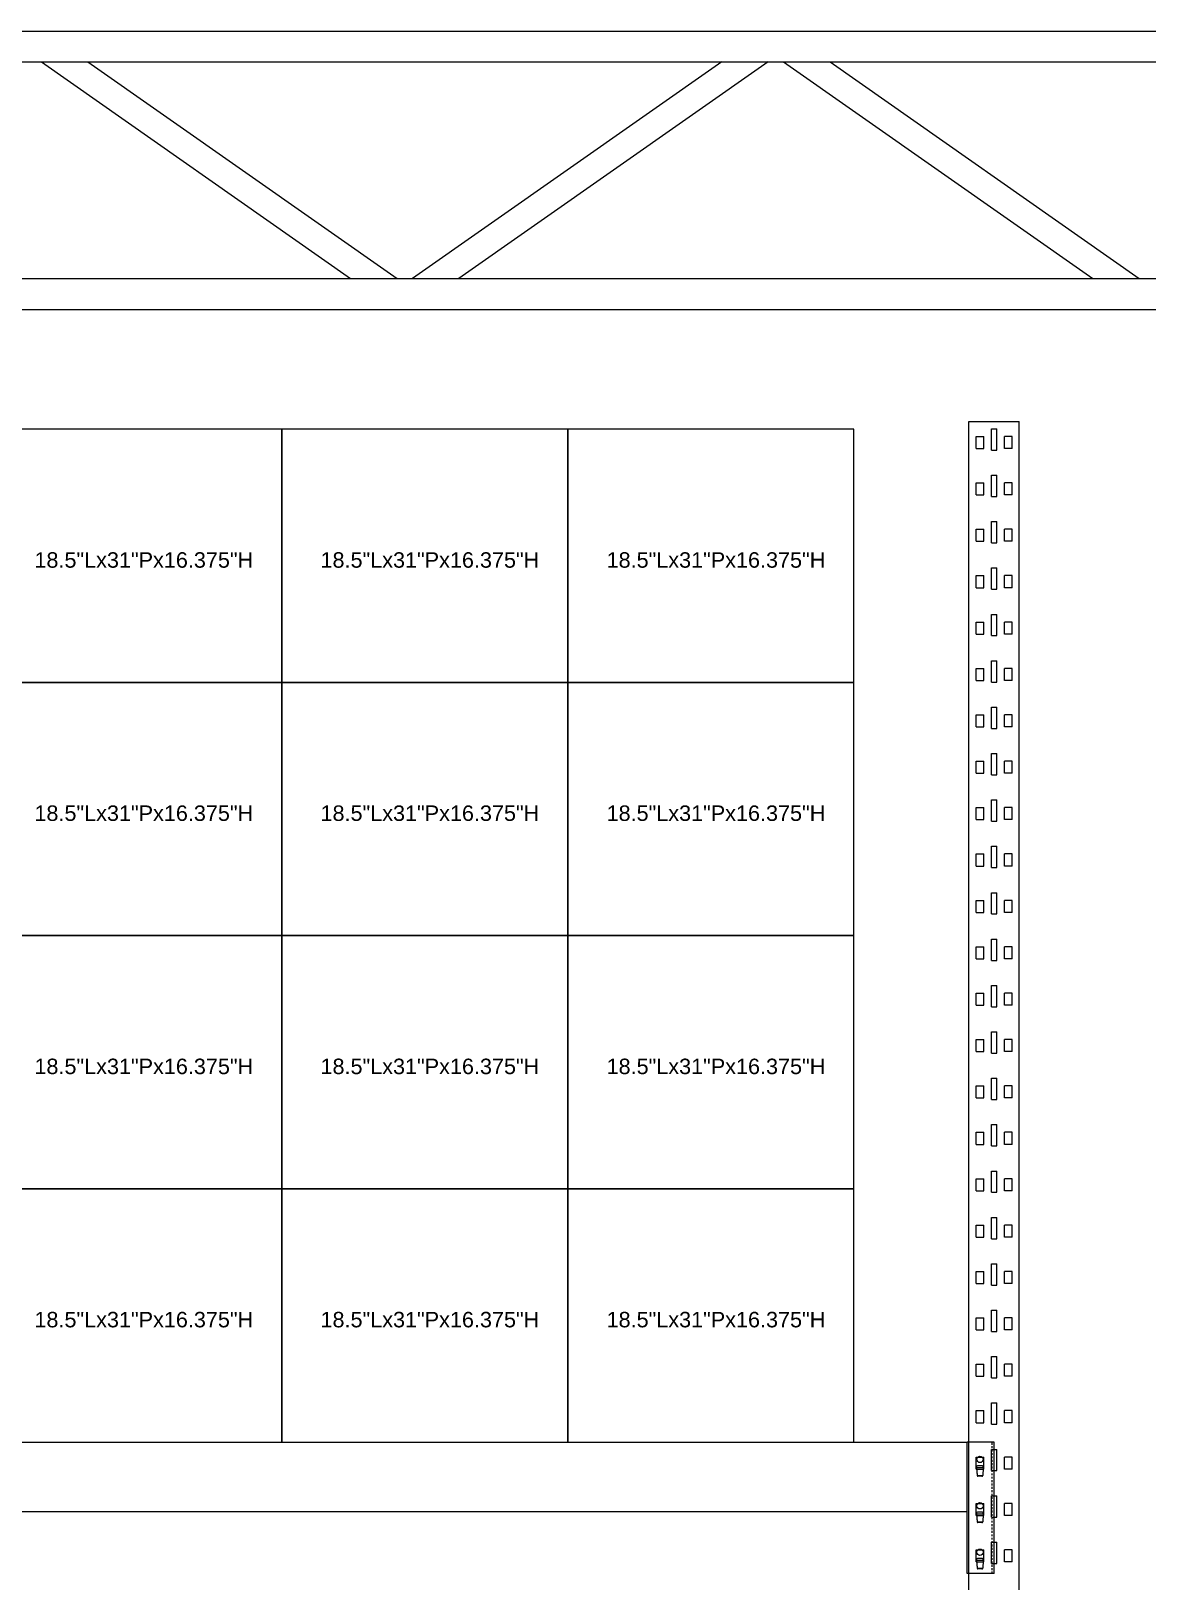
# Model space of a CAD drawing. Header units: inches. Extents: x 2743 to 10591, y -1604 to 5792.
# Drawn here: x 10381.1 to 10453.3, y 3869.7 to 3969.9 of the extents above; entities that cross this region are included whole.
import ezdxf

# ---------------------------------------------------------------- set-up
doc = ezdxf.new("R2010")
doc.units = ezdxf.units.IN
doc.header["$LTSCALE"] = 0.1875
doc.header["$MEASUREMENT"] = 0
doc.linetypes.add('HIDDEN', pattern=[9.525, 6.35, -3.175])
for name, color, linetype, lineweight in [('30 Batiment', 253, 'Continuous', 13), ('32 Echelle', 160, 'Continuous', 15), ('33 Poutre', 30, 'Continuous', 15), ('34 Plywood', 45, 'Continuous', 13)]:
    doc.layers.add(name, color=color, linetype=linetype, lineweight=lineweight)
doc.styles.add('NOTE', font='', dxfattribs={"height": 4.5})
doc.styles.get('NOTE').set_extended_font_data('SansSerif')

msp = doc.modelspace()

# ---------------------------------------------------------------- linework, layer by layer
at = {"layer": '30 Batiment'}
for p, q in [((10235.28251, 3969.89254), (10575.28251, 3969.89254)), ((10235.28251, 3967.89254), (10575.28251, 3967.89254)), ((10381.78251, 3967.89254), (10401.78251, 3953.89254)), ((10384.78251, 3967.89254), (10404.78251, 3953.89254)), ((10425.78251, 3967.89254), (10405.78251, 3953.89254)), ((10428.78251, 3967.89254), (10408.78251, 3953.89254)), ((10429.78251, 3967.89254), (10449.78251, 3953.89254)), ((10432.78251, 3967.89254), (10452.78251, 3953.89254)), ((10256.28251, 3953.89254), (10554.28251, 3953.89254)), ((10256.28251, 3951.89254), (10554.28251, 3951.89254))]:
    msp.add_line(p, q, dxfattribs=at)
at = {"layer": '32 Echelle'}
for p, q in [((10441.76973, 3704.64254), (10441.76976, 3944.64254)), ((10441.76976, 3944.64254), (10445.01976, 3944.64254)), ((10445.01973, 3704.64254), (10445.01976, 3944.64254)), ((10442.2298, 3943.67254), (10442.7298, 3943.67254)), ((10442.2298, 3942.89254), (10442.2298, 3943.67254)), ((10442.7298, 3942.89254), (10442.7298, 3943.67254)), ((10443.21976, 3944.16754), (10443.56976, 3944.16754)), ((10443.21976, 3942.79254), (10443.21976, 3944.16754)), ((10443.56976, 3942.79254), (10443.56976, 3944.16754)), ((10444.05971, 3942.89254), (10444.05971, 3943.67254)), ((10444.55971, 3943.67254), (10444.05971, 3943.67254)), ((10444.55971, 3942.89254), (10444.55971, 3943.67254)), ((10442.2298, 3942.89254), (10442.7298, 3942.89254)), ((10443.21976, 3942.79254), (10443.56976, 3942.79254)), ((10444.55971, 3942.89254), (10444.05971, 3942.89254)), ((10442.2298, 3940.67254), (10442.7298, 3940.67254)), ((10442.2298, 3939.89254), (10442.2298, 3940.67254)), ((10442.7298, 3939.89254), (10442.7298, 3940.67254)), ((10443.21976, 3941.16754), (10443.56976, 3941.16754)), ((10443.21976, 3939.79254), (10443.21976, 3941.16754)), ((10443.56976, 3939.79254), (10443.56976, 3941.16754)), ((10444.05971, 3939.89254), (10444.05971, 3940.67254)), ((10444.55971, 3940.67254), (10444.05971, 3940.67254)), ((10444.55971, 3939.89254), (10444.55971, 3940.67254)), ((10442.2298, 3939.89254), (10442.7298, 3939.89254)), ((10443.21976, 3939.79254), (10443.56976, 3939.79254)), ((10444.55971, 3939.89254), (10444.05971, 3939.89254)), ((10442.2298, 3937.67254), (10442.7298, 3937.67254)), ((10442.2298, 3936.89254), (10442.2298, 3937.67254)), ((10442.7298, 3936.89254), (10442.7298, 3937.67254)), ((10443.21976, 3938.16754), (10443.56976, 3938.16754)), ((10443.21976, 3936.79254), (10443.21976, 3938.16754)), ((10443.56976, 3936.79254), (10443.56976, 3938.16754)), ((10444.05971, 3936.89254), (10444.05971, 3937.67254)), ((10444.55971, 3937.67254), (10444.05971, 3937.67254)), ((10444.55971, 3936.89254), (10444.55971, 3937.67254)), ((10442.2298, 3936.89254), (10442.7298, 3936.89254)), ((10443.21976, 3936.79254), (10443.56976, 3936.79254)), ((10444.55971, 3936.89254), (10444.05971, 3936.89254)), ((10442.2298, 3934.67254), (10442.7298, 3934.67254)), ((10442.2298, 3933.89254), (10442.2298, 3934.67254)), ((10442.7298, 3933.89254), (10442.7298, 3934.67254)), ((10443.21976, 3935.16754), (10443.56976, 3935.16754)), ((10443.21976, 3933.79254), (10443.21976, 3935.16754)), ((10443.56976, 3933.79254), (10443.56976, 3935.16754)), ((10444.05971, 3933.89254), (10444.05971, 3934.67254)), ((10444.55971, 3934.67254), (10444.05971, 3934.67254)), ((10444.55971, 3933.89254), (10444.55971, 3934.67254)), ((10442.2298, 3933.89254), (10442.7298, 3933.89254)), ((10443.21976, 3933.79254), (10443.56976, 3933.79254)), ((10444.55971, 3933.89254), (10444.05971, 3933.89254)), ((10442.2298, 3931.67254), (10442.7298, 3931.67254)), ((10442.2298, 3930.89254), (10442.2298, 3931.67254)), ((10442.7298, 3930.89254), (10442.7298, 3931.67254)), ((10443.21975, 3932.16754), (10443.56975, 3932.16754)), ((10443.21975, 3930.79254), (10443.21975, 3932.16754)), ((10443.56975, 3930.79254), (10443.56975, 3932.16754)), ((10444.05971, 3930.89254), (10444.05971, 3931.67254)), ((10444.55971, 3931.67254), (10444.05971, 3931.67254)), ((10444.55971, 3930.89254), (10444.55971, 3931.67254)), ((10442.2298, 3930.89254), (10442.7298, 3930.89254)), ((10443.21975, 3930.79254), (10443.56975, 3930.79254)), ((10444.55971, 3930.89254), (10444.05971, 3930.89254)), ((10442.2298, 3928.67254), (10442.7298, 3928.67254)), ((10442.2298, 3927.89254), (10442.2298, 3928.67254)), ((10442.7298, 3927.89254), (10442.7298, 3928.67254)), ((10443.21975, 3929.16754), (10443.56975, 3929.16754)), ((10443.21975, 3927.79254), (10443.21975, 3929.16754)), ((10443.56975, 3927.79254), (10443.56975, 3929.16754)), ((10444.05971, 3927.89254), (10444.05971, 3928.67254)), ((10444.55971, 3928.67254), (10444.05971, 3928.67254)), ((10444.55971, 3927.89254), (10444.55971, 3928.67254)), ((10442.2298, 3927.89254), (10442.7298, 3927.89254)), ((10443.21975, 3927.79254), (10443.56975, 3927.79254)), ((10444.55971, 3927.89254), (10444.05971, 3927.89254)), ((10442.2298, 3925.67254), (10442.7298, 3925.67254)), ((10442.2298, 3924.89254), (10442.2298, 3925.67254)), ((10442.7298, 3924.89254), (10442.7298, 3925.67254)), ((10443.21975, 3926.16754), (10443.56975, 3926.16754)), ((10443.21975, 3924.79254), (10443.21975, 3926.16754)), ((10443.56975, 3924.79254), (10443.56975, 3926.16754)), ((10444.05971, 3924.89254), (10444.05971, 3925.67254)), ((10444.55971, 3925.67254), (10444.05971, 3925.67254)), ((10444.55971, 3924.89254), (10444.55971, 3925.67254)), ((10442.2298, 3924.89254), (10442.7298, 3924.89254)), ((10443.21975, 3924.79254), (10443.56975, 3924.79254)), ((10444.55971, 3924.89254), (10444.05971, 3924.89254)), ((10442.2298, 3922.67254), (10442.7298, 3922.67254)), ((10442.2298, 3921.89254), (10442.2298, 3922.67254)), ((10442.7298, 3921.89254), (10442.7298, 3922.67254)), ((10443.21975, 3923.16754), (10443.56975, 3923.16754)), ((10443.21975, 3921.79254), (10443.21975, 3923.16754)), ((10443.56975, 3921.79254), (10443.56975, 3923.16754)), ((10444.05971, 3921.89254), (10444.05971, 3922.67254)), ((10444.55971, 3922.67254), (10444.05971, 3922.67254)), ((10444.55971, 3921.89254), (10444.55971, 3922.67254)), ((10442.2298, 3921.89254), (10442.7298, 3921.89254)), ((10443.21975, 3921.79254), (10443.56975, 3921.79254)), ((10444.55971, 3921.89254), (10444.05971, 3921.89254)), ((10442.2298, 3919.67254), (10442.7298, 3919.67254)), ((10442.2298, 3918.89254), (10442.2298, 3919.67254)), ((10442.7298, 3918.89254), (10442.7298, 3919.67254)), ((10443.21975, 3920.16754), (10443.56975, 3920.16754)), ((10443.21975, 3918.79254), (10443.21975, 3920.16754)), ((10443.56975, 3918.79254), (10443.56975, 3920.16754)), ((10444.05971, 3918.89254), (10444.05971, 3919.67254)), ((10444.55971, 3919.67254), (10444.05971, 3919.67254)), ((10444.55971, 3918.89254), (10444.55971, 3919.67254)), ((10442.2298, 3918.89254), (10442.7298, 3918.89254)), ((10443.21975, 3918.79254), (10443.56975, 3918.79254)), ((10444.55971, 3918.89254), (10444.05971, 3918.89254)), ((10442.2298, 3916.67254), (10442.7298, 3916.67254)), ((10442.2298, 3915.89254), (10442.2298, 3916.67254)), ((10442.7298, 3915.89254), (10442.7298, 3916.67254)), ((10443.21975, 3917.16754), (10443.56975, 3917.16754)), ((10443.21975, 3915.79254), (10443.21975, 3917.16754)), ((10443.56975, 3915.79254), (10443.56975, 3917.16754)), ((10444.05971, 3915.89254), (10444.05971, 3916.67254)), ((10444.55971, 3916.67254), (10444.05971, 3916.67254)), ((10444.55971, 3915.89254), (10444.55971, 3916.67254)), ((10442.2298, 3915.89254), (10442.7298, 3915.89254)), ((10443.21975, 3915.79254), (10443.56975, 3915.79254)), ((10444.55971, 3915.89254), (10444.05971, 3915.89254)), ((10442.2298, 3913.67254), (10442.7298, 3913.67254)), ((10442.2298, 3912.89254), (10442.2298, 3913.67254)), ((10442.7298, 3912.89254), (10442.7298, 3913.67254)), ((10443.21975, 3914.16754), (10443.56975, 3914.16754)), ((10443.21975, 3912.79254), (10443.21975, 3914.16754)), ((10443.56975, 3912.79254), (10443.56975, 3914.16754)), ((10444.05971, 3912.89254), (10444.05971, 3913.67254)), ((10444.55971, 3913.67254), (10444.05971, 3913.67254)), ((10444.55971, 3912.89254), (10444.55971, 3913.67254)), ((10442.2298, 3912.89254), (10442.7298, 3912.89254)), ((10443.21975, 3912.79254), (10443.56975, 3912.79254)), ((10444.55971, 3912.89254), (10444.05971, 3912.89254)), ((10442.2298, 3910.67254), (10442.7298, 3910.67254)), ((10442.2298, 3909.89254), (10442.2298, 3910.67254)), ((10442.7298, 3909.89254), (10442.7298, 3910.67254)), ((10443.21975, 3911.16754), (10443.56975, 3911.16754)), ((10443.21975, 3909.79254), (10443.21975, 3911.16754)), ((10443.56975, 3909.79254), (10443.56975, 3911.16754)), ((10444.05971, 3909.89254), (10444.05971, 3910.67254)), ((10444.55971, 3910.67254), (10444.05971, 3910.67254)), ((10444.55971, 3909.89254), (10444.55971, 3910.67254)), ((10442.2298, 3909.89254), (10442.7298, 3909.89254)), ((10443.21975, 3909.79254), (10443.56975, 3909.79254)), ((10444.55971, 3909.89254), (10444.05971, 3909.89254)), ((10442.2298, 3907.67254), (10442.7298, 3907.67254)), ((10442.2298, 3906.89254), (10442.2298, 3907.67254)), ((10442.7298, 3906.89254), (10442.7298, 3907.67254)), ((10443.21975, 3908.16754), (10443.56975, 3908.16754)), ((10443.21975, 3906.79254), (10443.21975, 3908.16754)), ((10443.56975, 3906.79254), (10443.56975, 3908.16754)), ((10444.05971, 3906.89254), (10444.05971, 3907.67254)), ((10444.55971, 3907.67254), (10444.05971, 3907.67254)), ((10444.55971, 3906.89254), (10444.55971, 3907.67254)), ((10442.2298, 3906.89254), (10442.7298, 3906.89254)), ((10443.21975, 3906.79254), (10443.56975, 3906.79254)), ((10444.55971, 3906.89254), (10444.05971, 3906.89254)), ((10442.2298, 3904.67254), (10442.7298, 3904.67254)), ((10442.2298, 3903.89254), (10442.2298, 3904.67254)), ((10442.7298, 3903.89254), (10442.7298, 3904.67254)), ((10443.21975, 3905.16754), (10443.56975, 3905.16754)), ((10443.21975, 3903.79254), (10443.21975, 3905.16754)), ((10443.56975, 3903.79254), (10443.56975, 3905.16754)), ((10444.05971, 3903.89254), (10444.05971, 3904.67254)), ((10444.55971, 3904.67254), (10444.05971, 3904.67254)), ((10444.55971, 3903.89254), (10444.55971, 3904.67254)), ((10442.2298, 3903.89254), (10442.7298, 3903.89254)), ((10443.21975, 3903.79254), (10443.56975, 3903.79254)), ((10444.55971, 3903.89254), (10444.05971, 3903.89254)), ((10442.22979, 3901.67254), (10442.72979, 3901.67254)), ((10442.22979, 3900.89254), (10442.22979, 3901.67254)), ((10442.72979, 3900.89254), (10442.72979, 3901.67254)), ((10443.21975, 3902.16754), (10443.56975, 3902.16754)), ((10443.21975, 3900.79254), (10443.21975, 3902.16754)), ((10443.56975, 3900.79254), (10443.56975, 3902.16754)), ((10444.05971, 3900.89254), (10444.05971, 3901.67254)), ((10444.55971, 3901.67254), (10444.05971, 3901.67254)), ((10444.55971, 3900.89254), (10444.55971, 3901.67254)), ((10442.22979, 3900.89254), (10442.72979, 3900.89254)), ((10443.21975, 3900.79254), (10443.56975, 3900.79254)), ((10444.55971, 3900.89254), (10444.05971, 3900.89254)), ((10442.22979, 3898.67254), (10442.72979, 3898.67254)), ((10442.22979, 3897.89254), (10442.22979, 3898.67254)), ((10442.72979, 3897.89254), (10442.72979, 3898.67254)), ((10443.21975, 3899.16754), (10443.56975, 3899.16754)), ((10443.21975, 3897.79254), (10443.21975, 3899.16754)), ((10443.56975, 3897.79254), (10443.56975, 3899.16754)), ((10444.05971, 3897.89254), (10444.05971, 3898.67254)), ((10444.55971, 3898.67254), (10444.05971, 3898.67254)), ((10444.55971, 3897.89254), (10444.55971, 3898.67254)), ((10442.22979, 3897.89254), (10442.72979, 3897.89254)), ((10443.21975, 3897.79254), (10443.56975, 3897.79254)), ((10444.55971, 3897.89254), (10444.05971, 3897.89254)), ((10442.22979, 3895.67254), (10442.72979, 3895.67254)), ((10442.22979, 3894.89254), (10442.22979, 3895.67254)), ((10442.72979, 3894.89254), (10442.72979, 3895.67254)), ((10443.21975, 3896.16754), (10443.56975, 3896.16754)), ((10443.21975, 3894.79254), (10443.21975, 3896.16754)), ((10443.56975, 3894.79254), (10443.56975, 3896.16754)), ((10444.05971, 3894.89254), (10444.05971, 3895.67254)), ((10444.55971, 3895.67254), (10444.05971, 3895.67254)), ((10444.55971, 3894.89254), (10444.55971, 3895.67254)), ((10442.22979, 3894.89254), (10442.72979, 3894.89254)), ((10443.21975, 3894.79254), (10443.56975, 3894.79254)), ((10444.55971, 3894.89254), (10444.05971, 3894.89254)), ((10442.22979, 3892.67254), (10442.72979, 3892.67254)), ((10442.22979, 3891.89254), (10442.22979, 3892.67254)), ((10442.72979, 3891.89254), (10442.72979, 3892.67254)), ((10443.21975, 3893.16754), (10443.56975, 3893.16754)), ((10443.21975, 3891.79254), (10443.21975, 3893.16754)), ((10443.56975, 3891.79254), (10443.56975, 3893.16754)), ((10444.05971, 3891.89254), (10444.05971, 3892.67254)), ((10444.55971, 3892.67254), (10444.05971, 3892.67254)), ((10444.55971, 3891.89254), (10444.55971, 3892.67254)), ((10442.22979, 3891.89254), (10442.72979, 3891.89254)), ((10443.21975, 3891.79254), (10443.56975, 3891.79254)), ((10444.55971, 3891.89254), (10444.05971, 3891.89254)), ((10442.22979, 3889.67254), (10442.72979, 3889.67254)), ((10442.22979, 3888.89254), (10442.22979, 3889.67254)), ((10442.72979, 3888.89254), (10442.72979, 3889.67254)), ((10443.21975, 3890.16754), (10443.56975, 3890.16754)), ((10443.21975, 3888.79254), (10443.21975, 3890.16754)), ((10443.56975, 3888.79254), (10443.56975, 3890.16754)), ((10444.05971, 3888.89254), (10444.05971, 3889.67254)), ((10444.55971, 3889.67254), (10444.05971, 3889.67254)), ((10444.55971, 3888.89254), (10444.55971, 3889.67254)), ((10442.22979, 3888.89254), (10442.72979, 3888.89254)), ((10443.21975, 3888.79254), (10443.56975, 3888.79254)), ((10444.55971, 3888.89254), (10444.05971, 3888.89254)), ((10442.22979, 3886.67254), (10442.72979, 3886.67254)), ((10442.22979, 3885.89254), (10442.22979, 3886.67254)), ((10442.72979, 3885.89254), (10442.72979, 3886.67254)), ((10443.21975, 3887.16754), (10443.56975, 3887.16754)), ((10443.21975, 3885.79254), (10443.21975, 3887.16754)), ((10443.56975, 3885.79254), (10443.56975, 3887.16754)), ((10444.05971, 3885.89254), (10444.05971, 3886.67254)), ((10444.55971, 3886.67254), (10444.05971, 3886.67254)), ((10444.55971, 3885.89254), (10444.55971, 3886.67254)), ((10442.22979, 3885.89254), (10442.72979, 3885.89254)), ((10443.21975, 3885.79254), (10443.56975, 3885.79254)), ((10444.55971, 3885.89254), (10444.05971, 3885.89254)), ((10442.22979, 3883.67254), (10442.72979, 3883.67254)), ((10442.22979, 3882.89254), (10442.22979, 3883.67254)), ((10442.72979, 3882.89254), (10442.72979, 3883.67254)), ((10443.21975, 3884.16754), (10443.56975, 3884.16754)), ((10443.21975, 3882.79254), (10443.21975, 3884.16754)), ((10443.56975, 3882.79254), (10443.56975, 3884.16754)), ((10444.05971, 3882.89254), (10444.05971, 3883.67254)), ((10444.55971, 3883.67254), (10444.05971, 3883.67254)), ((10444.55971, 3882.89254), (10444.55971, 3883.67254)), ((10442.22979, 3882.89254), (10442.72979, 3882.89254)), ((10443.21975, 3882.79254), (10443.56975, 3882.79254)), ((10444.55971, 3882.89254), (10444.05971, 3882.89254)), ((10442.22979, 3880.67254), (10442.72979, 3880.67254)), ((10442.22979, 3879.89254), (10442.22979, 3880.67254)), ((10442.72979, 3879.89254), (10442.72979, 3880.67254)), ((10443.21975, 3881.16754), (10443.56975, 3881.16754)), ((10443.21975, 3879.79254), (10443.21975, 3881.16754)), ((10443.56975, 3879.79254), (10443.56975, 3881.16754)), ((10444.05971, 3879.89254), (10444.05971, 3880.67254)), ((10444.55971, 3880.67254), (10444.05971, 3880.67254)), ((10444.55971, 3879.89254), (10444.55971, 3880.67254)), ((10442.22979, 3879.89254), (10442.72979, 3879.89254)), ((10443.21975, 3879.79254), (10443.56975, 3879.79254)), ((10444.55971, 3879.89254), (10444.05971, 3879.89254)), ((10442.22979, 3877.67254), (10442.72979, 3877.67254)), ((10442.22979, 3876.89254), (10442.22979, 3877.67254)), ((10442.72979, 3876.89254), (10442.72979, 3877.67254)), ((10443.21975, 3878.16754), (10443.56975, 3878.16754)), ((10443.21975, 3876.79254), (10443.21975, 3878.16754)), ((10443.56975, 3876.79254), (10443.56975, 3878.16754)), ((10444.05971, 3876.89254), (10444.05971, 3877.67254)), ((10444.55971, 3877.67254), (10444.05971, 3877.67254)), ((10444.55971, 3876.89254), (10444.55971, 3877.67254)), ((10442.22979, 3876.89254), (10442.72979, 3876.89254)), ((10443.21975, 3876.79254), (10443.56975, 3876.79254)), ((10444.55971, 3876.89254), (10444.05971, 3876.89254)), ((10442.22979, 3874.67254), (10442.72979, 3874.67254)), ((10442.22979, 3873.89254), (10442.22979, 3874.67254)), ((10442.72979, 3873.89254), (10442.72979, 3874.67254)), ((10443.21975, 3875.16754), (10443.56975, 3875.16754)), ((10443.21975, 3873.79254), (10443.21975, 3875.16754)), ((10443.56975, 3873.79254), (10443.56975, 3875.16754)), ((10444.05971, 3873.89254), (10444.05971, 3874.67254)), ((10444.55971, 3874.67254), (10444.05971, 3874.67254)), ((10444.55971, 3873.89254), (10444.55971, 3874.67254)), ((10442.22979, 3873.89254), (10442.72979, 3873.89254)), ((10443.21975, 3873.79254), (10443.56975, 3873.79254)), ((10444.55971, 3873.89254), (10444.05971, 3873.89254)), ((10442.22979, 3871.67254), (10442.72979, 3871.67254)), ((10442.22979, 3870.89254), (10442.22979, 3871.67254)), ((10442.72979, 3870.89254), (10442.72979, 3871.67254)), ((10443.21975, 3872.16754), (10443.56975, 3872.16754)), ((10443.21975, 3870.79254), (10443.21975, 3872.16754)), ((10443.56975, 3870.79254), (10443.56975, 3872.16754)), ((10444.05971, 3870.89254), (10444.05971, 3871.67254)), ((10444.55971, 3871.67254), (10444.05971, 3871.67254)), ((10444.55971, 3870.89254), (10444.55971, 3871.67254)), ((10442.22979, 3870.89254), (10442.72979, 3870.89254)), ((10443.21975, 3870.79254), (10443.56975, 3870.79254)), ((10444.55971, 3870.89254), (10444.05971, 3870.89254))]:
    msp.add_line(p, q, dxfattribs=at)
at = {"layer": '33 Poutre'}
for p, q in [((10297.51947, 3878.64254), (10441.64447, 3878.64254)), ((10441.64447, 3870.14254), (10441.64447, 3878.64254)), ((10443.39447, 3878.64254), (10441.64447, 3878.64254)), ((10441.64447, 3870.14254), (10441.64447, 3878.64254)), ((10443.39447, 3878.64254), (10441.76347, 3878.64254)), ((10443.39447, 3870.14254), (10443.39447, 3878.64254)), ((10443.39447, 3878.16598), (10443.39447, 3878.64254)), ((10443.39447, 3870.14254), (10443.39447, 3878.16598)), ((10442.26228, 3876.98254), (10442.26228, 3877.04504)), ((10442.26228, 3876.98254), (10442.26228, 3877.04504)), ((10442.26228, 3876.98254), (10442.26228, 3877.04504)), ((10442.26228, 3876.98254), (10442.26228, 3877.04504)), ((10442.69728, 3876.98254), (10442.26228, 3876.98254)), ((10442.26228, 3876.98254), (10442.30242, 3876.47583)), ((10442.69728, 3876.98254), (10442.26228, 3876.98254)), ((10442.26228, 3876.98254), (10442.30242, 3876.47583)), ((10442.69728, 3876.98254), (10442.26228, 3876.98254)), ((10442.26228, 3876.98254), (10442.30242, 3876.47583)), ((10442.69728, 3876.98254), (10442.26228, 3876.98254)), ((10442.26228, 3876.98254), (10442.30242, 3876.47583)), ((10442.26465, 3876.98254), (10442.30242, 3876.50583)), ((10442.26465, 3876.98254), (10442.30242, 3876.50583)), ((10442.26465, 3876.98254), (10442.30242, 3876.50583)), ((10442.26465, 3876.98254), (10442.30242, 3876.50583)), ((10442.63478, 3877.10754), (10442.32478, 3877.10754)), ((10442.63478, 3877.10754), (10442.32478, 3877.10754)), ((10442.63478, 3877.10754), (10442.32478, 3877.10754)), ((10442.63478, 3877.10754), (10442.32478, 3877.10754)), ((10442.61028, 3876.46254), (10442.34928, 3876.46254)), ((10442.61028, 3876.46254), (10442.34928, 3876.46254)), ((10442.61028, 3876.46254), (10442.34928, 3876.46254)), ((10442.61028, 3876.46254), (10442.34928, 3876.46254)), ((10442.61028, 3876.43254), (10442.34928, 3876.43254)), ((10442.61028, 3876.43254), (10442.34928, 3876.43254)), ((10442.61028, 3876.43254), (10442.34928, 3876.43254)), ((10442.61028, 3876.43254), (10442.34928, 3876.43254)), ((10442.6949, 3876.98254), (10442.65713, 3876.50583)), ((10442.69728, 3876.98254), (10442.65713, 3876.47583)), ((10442.69728, 3876.98254), (10442.65713, 3876.47583)), ((10442.6949, 3876.98254), (10442.65713, 3876.50583)), ((10442.6949, 3876.98254), (10442.65713, 3876.50583)), ((10442.69728, 3876.98254), (10442.65713, 3876.47583)), ((10442.69728, 3876.98254), (10442.65713, 3876.47583)), ((10442.6949, 3876.98254), (10442.65713, 3876.50583)), ((10442.69728, 3876.98254), (10442.69728, 3877.04504)), ((10442.69728, 3876.98254), (10442.69728, 3877.04504)), ((10442.69728, 3876.98254), (10442.69728, 3877.04504)), ((10442.69728, 3876.98254), (10442.69728, 3877.04504)), ((10297.51947, 3874.14254), (10441.64447, 3874.14254)), ((10442.26228, 3873.98254), (10442.26228, 3874.04504)), ((10442.26228, 3873.98254), (10442.26228, 3874.04504)), ((10442.26228, 3873.98254), (10442.26228, 3874.04504)), ((10442.26228, 3873.98254), (10442.26228, 3874.04504)), ((10442.69728, 3873.98254), (10442.26228, 3873.98254)), ((10442.26228, 3873.98254), (10442.30242, 3873.47583)), ((10442.69728, 3873.98254), (10442.26228, 3873.98254)), ((10442.26228, 3873.98254), (10442.30242, 3873.47583)), ((10442.69728, 3873.98254), (10442.26228, 3873.98254)), ((10442.26228, 3873.98254), (10442.30242, 3873.47583)), ((10442.69728, 3873.98254), (10442.26228, 3873.98254)), ((10442.26228, 3873.98254), (10442.30242, 3873.47583)), ((10442.26465, 3873.98254), (10442.30242, 3873.50583)), ((10442.26465, 3873.98254), (10442.30242, 3873.50583)), ((10442.26465, 3873.98254), (10442.30242, 3873.50583)), ((10442.26465, 3873.98254), (10442.30242, 3873.50583)), ((10442.63478, 3874.10754), (10442.32478, 3874.10754)), ((10442.63478, 3874.10754), (10442.32478, 3874.10754)), ((10442.63478, 3874.10754), (10442.32478, 3874.10754)), ((10442.63478, 3874.10754), (10442.32478, 3874.10754)), ((10442.61028, 3873.46254), (10442.34928, 3873.46254)), ((10442.61028, 3873.46254), (10442.34928, 3873.46254)), ((10442.61028, 3873.46254), (10442.34928, 3873.46254)), ((10442.61028, 3873.46254), (10442.34928, 3873.46254)), ((10442.61028, 3873.43254), (10442.34928, 3873.43254)), ((10442.61028, 3873.43254), (10442.34928, 3873.43254)), ((10442.61028, 3873.43254), (10442.34928, 3873.43254)), ((10442.61028, 3873.43254), (10442.34928, 3873.43254)), ((10442.6949, 3873.98254), (10442.65713, 3873.50583)), ((10442.69728, 3873.98254), (10442.65713, 3873.47583)), ((10442.69728, 3873.98254), (10442.65713, 3873.47583)), ((10442.6949, 3873.98254), (10442.65713, 3873.50583)), ((10442.6949, 3873.98254), (10442.65713, 3873.50583)), ((10442.69728, 3873.98254), (10442.65713, 3873.47583)), ((10442.69728, 3873.98254), (10442.65713, 3873.47583)), ((10442.6949, 3873.98254), (10442.65713, 3873.50583)), ((10442.69728, 3873.98254), (10442.69728, 3874.04504)), ((10442.69728, 3873.98254), (10442.69728, 3874.04504)), ((10442.69728, 3873.98254), (10442.69728, 3874.04504)), ((10442.69728, 3873.98254), (10442.69728, 3874.04504)), ((10442.26228, 3870.98254), (10442.26228, 3871.04504)), ((10442.26228, 3870.98254), (10442.26228, 3871.04504)), ((10442.69728, 3870.98254), (10442.26228, 3870.98254)), ((10442.26228, 3870.98254), (10442.30242, 3870.47583)), ((10442.69728, 3870.98254), (10442.26228, 3870.98254)), ((10442.26228, 3870.98254), (10442.30242, 3870.47583)), ((10442.26465, 3870.98254), (10442.30242, 3870.50583)), ((10442.26465, 3870.98254), (10442.30242, 3870.50583)), ((10442.63478, 3871.10754), (10442.32478, 3871.10754)), ((10442.63478, 3871.10754), (10442.32478, 3871.10754)), ((10442.61028, 3870.46254), (10442.34928, 3870.46254)), ((10442.61028, 3870.46254), (10442.34928, 3870.46254)), ((10442.61028, 3870.43254), (10442.34928, 3870.43254)), ((10442.61028, 3870.43254), (10442.34928, 3870.43254)), ((10442.69728, 3870.98254), (10442.65713, 3870.47583)), ((10442.6949, 3870.98254), (10442.65713, 3870.50583)), ((10442.69728, 3870.98254), (10442.65713, 3870.47583)), ((10442.6949, 3870.98254), (10442.65713, 3870.50583)), ((10442.69728, 3870.98254), (10442.69728, 3871.04504)), ((10442.69728, 3870.98254), (10442.69728, 3871.04504)), ((10443.39447, 3870.14254), (10441.64447, 3870.14254)), ((10443.39447, 3870.14254), (10441.64447, 3870.14254))]:
    msp.add_line(p, q, dxfattribs=at)
at = {"layer": '33 Poutre', "linetype": 'HIDDEN', "ltscale": 0.15}
msp.add_line((10441.76347, 3870.14254), (10441.76347, 3878.64254), dxfattribs=at)
at = {"layer": '33 Poutre', "linetype": 'HIDDEN', "ltscale": 0.1}
msp.add_line((10443.27547, 3870.14254), (10443.27547, 3878.64254), dxfattribs=at)
at = {"layer": '33 Poutre'}
for centre in [(10442.47978, 3877.51754), (10442.47978, 3877.51754), (10442.47978, 3874.51754), (10442.47978, 3874.51754), (10442.47978, 3871.51754), (10442.47978, 3871.51754)]:
    msp.add_circle(centre, 0.205, dxfattribs=at)
for centre, radius, start, end in [((10442.32478, 3877.04504), 0.0625, 90, 180), ((10442.32478, 3877.04504), 0.0625, 90, 180), ((10442.32478, 3877.04504), 0.0625, 90, 180), ((10442.32478, 3877.04504), 0.0625, 90, 180), ((10442.34928, 3876.50954), 0.047, 184.5300839, 270), ((10442.34928, 3876.50954), 0.047, 184.5300839, 270), ((10442.34928, 3876.50954), 0.047, 184.5300839, 270), ((10442.34928, 3876.50954), 0.047, 184.5300839, 270), ((10442.34928, 3876.47954), 0.047, 184.5300839, 270), ((10442.34928, 3876.47954), 0.047, 184.5300839, 270), ((10442.34928, 3876.47954), 0.047, 184.5300839, 270), ((10442.34928, 3876.47954), 0.047, 184.5300839, 270), ((10442.61028, 3876.50954), 0.047, 270, 355.4699161), ((10442.61028, 3876.50954), 0.047, 270, 355.4699161), ((10442.61028, 3876.50954), 0.047, 270, 355.4699161), ((10442.61028, 3876.50954), 0.047, 270, 355.4699161), ((10442.61028, 3876.47954), 0.047, 270, 355.4699161), ((10442.61028, 3876.47954), 0.047, 270, 355.4699161), ((10442.61028, 3876.47954), 0.047, 270, 355.4699161), ((10442.61028, 3876.47954), 0.047, 270, 355.4699161), ((10442.63478, 3877.04504), 0.0625, 0, 90), ((10442.63478, 3877.04504), 0.0625, 0, 90), ((10442.63478, 3877.04504), 0.0625, 0, 90), ((10442.63478, 3877.04504), 0.0625, 0, 90), ((10442.32478, 3874.04504), 0.0625, 90, 180), ((10442.32478, 3874.04504), 0.0625, 90, 180), ((10442.32478, 3874.04504), 0.0625, 90, 180), ((10442.32478, 3874.04504), 0.0625, 90, 180), ((10442.34928, 3873.50954), 0.047, 184.5300839, 270), ((10442.34928, 3873.50954), 0.047, 184.5300839, 270), ((10442.34928, 3873.50954), 0.047, 184.5300839, 270), ((10442.34928, 3873.50954), 0.047, 184.5300839, 270), ((10442.34928, 3873.47954), 0.047, 184.5300839, 270), ((10442.34928, 3873.47954), 0.047, 184.5300839, 270), ((10442.34928, 3873.47954), 0.047, 184.5300839, 270), ((10442.34928, 3873.47954), 0.047, 184.5300839, 270), ((10442.61028, 3873.50954), 0.047, 270, 355.4699161), ((10442.61028, 3873.50954), 0.047, 270, 355.4699161), ((10442.61028, 3873.50954), 0.047, 270, 355.4699161), ((10442.61028, 3873.50954), 0.047, 270, 355.4699161), ((10442.61028, 3873.47954), 0.047, 270, 355.4699161), ((10442.61028, 3873.47954), 0.047, 270, 355.4699161), ((10442.61028, 3873.47954), 0.047, 270, 355.4699161), ((10442.61028, 3873.47954), 0.047, 270, 355.4699161), ((10442.63478, 3874.04504), 0.0625, 0, 90), ((10442.63478, 3874.04504), 0.0625, 0, 90), ((10442.63478, 3874.04504), 0.0625, 0, 90), ((10442.63478, 3874.04504), 0.0625, 0, 90), ((10442.32478, 3871.04504), 0.0625, 90, 180), ((10442.32478, 3871.04504), 0.0625, 90, 180), ((10442.34928, 3870.50954), 0.047, 184.5300839, 270), ((10442.34928, 3870.50954), 0.047, 184.5300839, 270), ((10442.34928, 3870.47954), 0.047, 184.5300839, 270), ((10442.34928, 3870.47954), 0.047, 184.5300839, 270), ((10442.61028, 3870.50954), 0.047, 270, 355.4699161), ((10442.61028, 3870.50954), 0.047, 270, 355.4699161), ((10442.61028, 3870.47954), 0.047, 270, 355.4699161), ((10442.61028, 3870.47954), 0.047, 270, 355.4699161), ((10442.63478, 3871.04504), 0.0625, 0, 90), ((10442.63478, 3871.04504), 0.0625, 0, 90)]:
    msp.add_arc(centre, radius, start, end, dxfattribs=at)
at = {"layer": '34 Plywood'}
for p, q in [((10397.33197, 3944.14254), (10378.83197, 3944.14254)), ((10415.83197, 3944.14254), (10397.33197, 3944.14254)), ((10397.33197, 3944.14254), (10397.33197, 3927.76754)), ((10397.33197, 3927.76754), (10397.33197, 3944.14254)), ((10415.83197, 3927.76754), (10415.83197, 3944.14254)), ((10434.33197, 3944.14254), (10415.83197, 3944.14254)), ((10415.83197, 3944.14254), (10415.83197, 3927.76754)), ((10434.33197, 3927.76754), (10434.33197, 3944.14254)), ((10397.33197, 3927.76754), (10378.83197, 3927.76754)), ((10378.83197, 3927.76754), (10397.33197, 3927.76754)), ((10415.83197, 3927.76754), (10397.33197, 3927.76754)), ((10397.33197, 3927.76754), (10397.33197, 3911.39254)), ((10397.33197, 3911.39254), (10397.33197, 3927.76754)), ((10397.33197, 3927.76754), (10415.83197, 3927.76754)), ((10415.83197, 3911.39254), (10415.83197, 3927.76754)), ((10434.33197, 3927.76754), (10415.83197, 3927.76754)), ((10415.83197, 3927.76754), (10415.83197, 3911.39254)), ((10415.83197, 3927.76754), (10434.33197, 3927.76754)), ((10434.33197, 3911.39254), (10434.33197, 3927.76754)), ((10397.33197, 3911.39254), (10378.83197, 3911.39254)), ((10378.83197, 3911.39254), (10397.33197, 3911.39254)), ((10415.83197, 3911.39254), (10397.33197, 3911.39254)), ((10397.33197, 3911.39254), (10397.33197, 3895.01754)), ((10397.33197, 3895.01754), (10397.33197, 3911.39254)), ((10397.33197, 3911.39254), (10415.83197, 3911.39254)), ((10415.83197, 3895.01754), (10415.83197, 3911.39254)), ((10434.33197, 3911.39254), (10415.83197, 3911.39254)), ((10415.83197, 3911.39254), (10415.83197, 3895.01754)), ((10415.83197, 3911.39254), (10434.33197, 3911.39254)), ((10434.33197, 3895.01754), (10434.33197, 3911.39254)), ((10397.33197, 3895.01754), (10378.83197, 3895.01754)), ((10378.83197, 3895.01754), (10397.33197, 3895.01754)), ((10415.83197, 3895.01754), (10397.33197, 3895.01754)), ((10397.33197, 3895.01754), (10397.33197, 3878.64254)), ((10397.33197, 3878.64254), (10397.33197, 3895.01754)), ((10397.33197, 3895.01754), (10415.83197, 3895.01754)), ((10415.83197, 3878.64254), (10415.83197, 3895.01754)), ((10434.33197, 3895.01754), (10415.83197, 3895.01754)), ((10415.83197, 3895.01754), (10415.83197, 3878.64254)), ((10415.83197, 3895.01754), (10434.33197, 3895.01754)), ((10434.33197, 3878.64254), (10434.33197, 3895.01754)), ((10378.83197, 3878.64254), (10397.33197, 3878.64254)), ((10397.33197, 3878.64254), (10415.83197, 3878.64254)), ((10415.83197, 3878.64254), (10434.33197, 3878.64254))]:
    msp.add_line(p, q, dxfattribs=at)

# ---------------------------------------------------------------- texts
at = {"layer": '34 Plywood', "char_height": 1, "attachment_point": 1, "style": 'NOTE'}
for insert in [(10381.33307, 3936.18437), (10399.83307, 3936.18437), (10418.33307, 3936.18437), (10381.33307, 3919.80937), (10399.83307, 3919.80937), (10418.33307, 3919.80937), (10381.33307, 3903.43437), (10399.83307, 3903.43437), (10418.33307, 3903.43437), (10381.33307, 3887.05937), (10399.83307, 3887.05937), (10418.33307, 3887.05937)]:
    msp.add_mtext_dynamic_manual_height_columns('18.5"Lx31"Px16.375"H', width=10.4862205, gutter_width=22.5, heights=[0], dxfattribs=dict(at, insert=insert))

doc.saveas('drawing.dxf')
